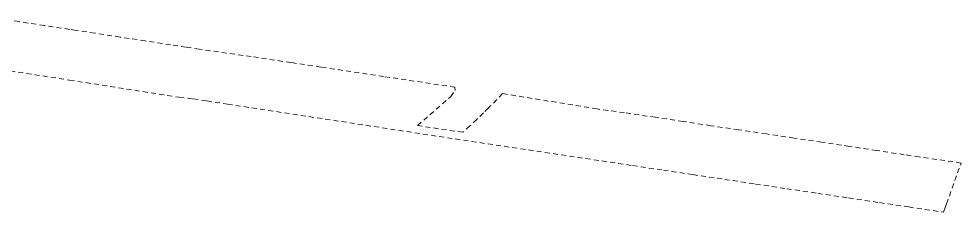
# Model space of a CAD drawing. Header units: metres. Extents: x -1 to 307109, y -2 to 6258593.
# Drawn here: x 306537 to 307109, y 6258221 to 6258339 of the extents above; entities that cross this region are included whole.
import ezdxf

# ---------------------------------------------------------------- set-up
doc = ezdxf.new("R2010")
doc.units = ezdxf.units.M
doc.linetypes.add('Dash', pattern=[5, 3, -2])
doc.layers.add('Cadastre Easements_SP_EXT', color=9, linetype='Continuous', lineweight=5)

msp = doc.modelspace()

# ---------------------------------------------------------------- linework, layer by layer
at = {"layer": 'Cadastre Easements_SP_EXT', "linetype": 'Dash'}
msp.add_lwpolyline([(306522.14, 6258308.42), (306568.1, 6258301.39), (306634.59, 6258290.91), (306642.83, 6258289.97), (306643.08, 6258289.93), (306651.37, 6258288.65), (306663.91, 6258286.75), (306802.11, 6258265.54), (306909.68, 6258249.37), (306928.38, 6258246.56), (306946.28, 6258243.87), (306965.58, 6258240.97), (306984.38, 6258238.14), (307003.2, 6258235.31), (307022.01, 6258232.49), (307040.81, 6258229.66), (307059.61, 6258226.83), (307077.24, 6258224.19), (307098.45, 6258221), (307099.42, 6258223.9), (307100.22, 6258226.13), (307109.07, 6258250.92), (307083.68, 6258254.61), (307074.54, 6258255.98), (307057.79, 6258258.54), (307041.33, 6258261.04), (307024.42, 6258263.62), (307007.65, 6258266.11), (306990.93, 6258268.65), (306974.1, 6258271.11), (306957.24, 6258273.6), (306940.37, 6258276.19), (306923.56, 6258278.77), (306904.71, 6258281.52), (306888.21, 6258283.8), (306888.17, 6258283.8), (306888.16, 6258283.8), (306830.83, 6258293.18), (306827.35, 6258289.53), (306823.33, 6258285.44), (306822.16, 6258284.28), (306819.25, 6258281.4), (306815.12, 6258277.41), (306810.94, 6258273.48), (306806.7, 6258269.6), (306779.23, 6258273.69), (306779.23, 6258273.69), (306799.32, 6258291.33), (306802.01, 6258295.03), (306801.91, 6258297.04), (306758.59, 6258303.57), (306720.57, 6258309.3), (306702.39, 6258312.03), (306678.27, 6258315.67), (306646.76, 6258320.21), (306638.76, 6258321.43), (306629.35, 6258322.87), (306614.03, 6258325.21), (306598.7, 6258327.55), (306583.38, 6258329.89), (306572.01, 6258331.63), (306568.06, 6258332.24), (306552.74, 6258334.58), (306537.42, 6258336.92), (306526.05, 6258338.66)], dxfattribs=at)

doc.saveas('drawing.dxf')
